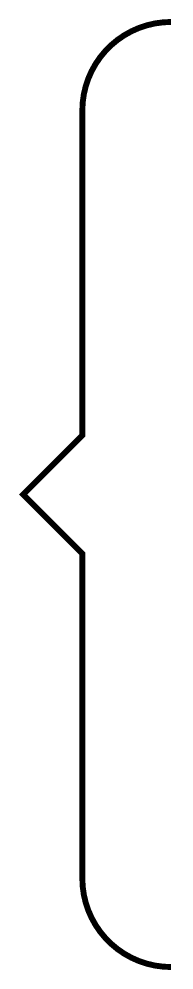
# Model space of a CAD drawing. Extents: x -0.1 to 2.5, y -8.1 to 8.1.
import ezdxf

# ---------------------------------------------------------------- set-up
doc = ezdxf.new("R2010")
doc.units = 0
doc.header["$MEASUREMENT"] = 0
doc.layers.get('0').update_dxf_attribs({"linetype": 'CONTINUOUS'})

msp = doc.modelspace()

# ---------------------------------------------------------------- linework, layer by layer
msp.add_lwpolyline([(2.5, 8, 0.1, 0.1, 0.414214), (1, 6.5, 0.1, 0.1, 0), (1, 1, 0.1, 0.1, 0), (0, 0, 0.1, 0.1, 0), (1, -1, 0.1, 0.1, 0), (1, -6.5, 0.1, 0.1, 0.414214), (2.5, -8, 0, 0, 0)], format="xyseb")

doc.saveas('drawing.dxf')
